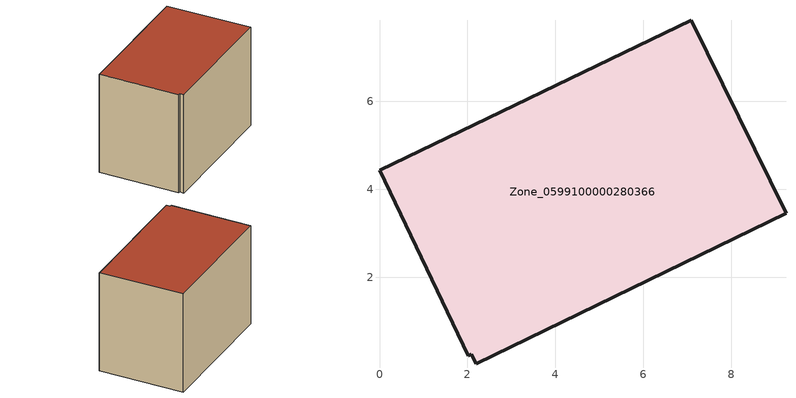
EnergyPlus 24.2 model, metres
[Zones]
Zone_0599100000280366
 floor ground (C_G): 2.09,0.26 2.02,0.22 0,4.43 7.09,7.85 9.24,3.46 2.19,0.03 z0
 wall outside (C_F): 9.24,3.46 7.09,7.85 0,4.43 2.02,0.22 2.09,0.26 2.19,0.03 9.24,3.46 z0:5.96
 roof outside (C_R): 2.19,0.03 9.24,3.46 7.09,7.85 0,4.43 2.02,0.22 2.09,0.26 z5.96
[BUILDING]
Pand.0599100000280366: North Axis=0; Terrain=City; Loads Convergence Tolerance Value=0.04; Temperature Convergence Tolerance Value=0.4; Solar Distribution=FullExterior; Maximum Number of Warmup Days=25; Minimum Number of Warmup Days=1
[Site:Location]
Rotterdam.The.Hague.AP_ZH_NLD Design_Conditions: Latitude=51.96; Longitude=4.45; Time Zone=1; Elevation=-4.5
[SITE:GROUNDTEMPERATURE:BUILDINGSURFACE]
18, 18, 18, 18, 18, 18, 18, 18, 18, 18, 18, 18
[MATERIAL] Thermal Absorptance=0.9; Solar Absorptance=0.7; Visible Absorptance=0.7
Name | Roughness | Thickness | Conductivity | Density | Specific Heat
G.TI.1946-1964 | MediumSmooth | 0.15 | 1 | 540 | 1210
F.TI.1946-1964 | Rough | 0.3 | 0.857143 | 1920 | 840
R.TI.1946-1964 | MediumRough | 0.2 | 0.277778 | 1500 | 1000
[CONSTRUCTION]
C_G: G.TI.1946-1964
C_F: F.TI.1946-1964
C_R: R.TI.1946-1964
[ZONE]
Zone_0599100000280366: Type=1; Multiplier=1; Ceiling Height=Autocalculate; Volume=Autocalculate; Floor Area=autocalculate; Part of Total Floor Area=Yes
[ZONEINFILTRATION:DESIGNFLOWRATE]
Infil_Zone_0599100000280366: Zone or ZoneList or Space or SpaceList=Zone_0599100000280366; Schedule=AlwaysOn; Design Flow Rate Calculation Method=Flow/Area; Flow Rate per Floor Area=0.003; Constant Term Coefficient=1; Temperature Term Coefficient=0; Velocity Term Coefficient=0; Velocity Squared Term Coefficient=0
[HVACTEMPLATE:ZONE:IDEALLOADSAIRSYSTEM]
Zone_0599100000280366: Maximum Heating Supply Air Temperature=50; Minimum Cooling Supply Air Temperature=13; Maximum Heating Supply Air Humidity Ratio=0.0156; Minimum Cooling Supply Air Humidity Ratio=0.0077; Heating Limit=NoLimit; Cooling Limit=NoLimit; Dehumidification Control Type=ConstantSensibleHeatRatio; Cooling Sensible Heat Ratio=0.7; Dehumidification Setpoint=60; Humidification Control Type=None; Humidification Setpoint=30; Outdoor Air Method=None; Outdoor Air Flow Rate per Person=0.00944; Outdoor Air Flow Rate per Zone Floor Area=0; Outdoor Air Flow Rate per Zone=0; Demand Controlled Ventilation Type=None; Outdoor Air Economizer Type=NoEconomizer; Heat Recovery Type=None; Sensible Heat Recovery Effectiveness=0.7; Latent Heat Recovery Effectiveness=0.65
[ZONECONTROL:THERMOSTAT]
ThermostatControl_Zone_0599100000280366: Zone or ZoneList=Zone_0599100000280366; Control Type Schedule=DualSetpointControlType; Control 1=Thermostat_Zone_0599100000280366; Temperature Difference Between Cutout And Setpoint=0
[THERMOSTATSETPOINT:DUALSETPOINT]
Thermostat_Zone_0599100000280366: Heating Setpoint Temperature Schedule=HeatingSetpoint_Zone_0599100000280366; Cooling Setpoint Temperature Schedule=CoolingSetpoint_Zone_0599100000280366
[SCHEDULE:COMPACT]
HeatingSetpoint_Zone_0599100000280366: Through: 12/31, For: AllDays, Until: 24:00, 21
CoolingSetpoint_Zone_0599100000280366: Through: 12/31, For: AllDays, Until: 24:00, 24
DualSetpointControlType: Through: 12/31, For: AllDays, Until: 24:00, 4
AlwaysOn: Through: 12/31, For: AllDays, Until: 24:00, 1
